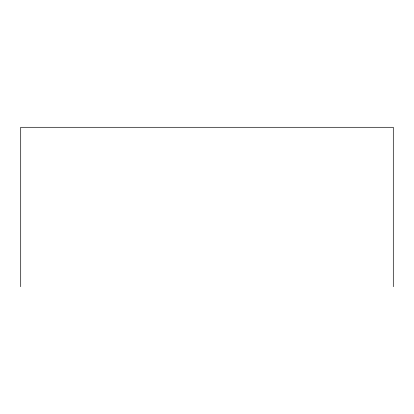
<?xml version="1.0" encoding="UTF-8"?>
<svg xmlns="http://www.w3.org/2000/svg" width="414" height="414" viewBox="0 0 414 414"><rect width="100%" height="100%" fill="white"/><g stroke="black" fill="none" stroke-linecap="round" stroke-linejoin="round"><path stroke-width="0.62" d="M393.3 286.7L393.3 127.3L20.7 127.3L20.7 286.7"/></g></svg>
